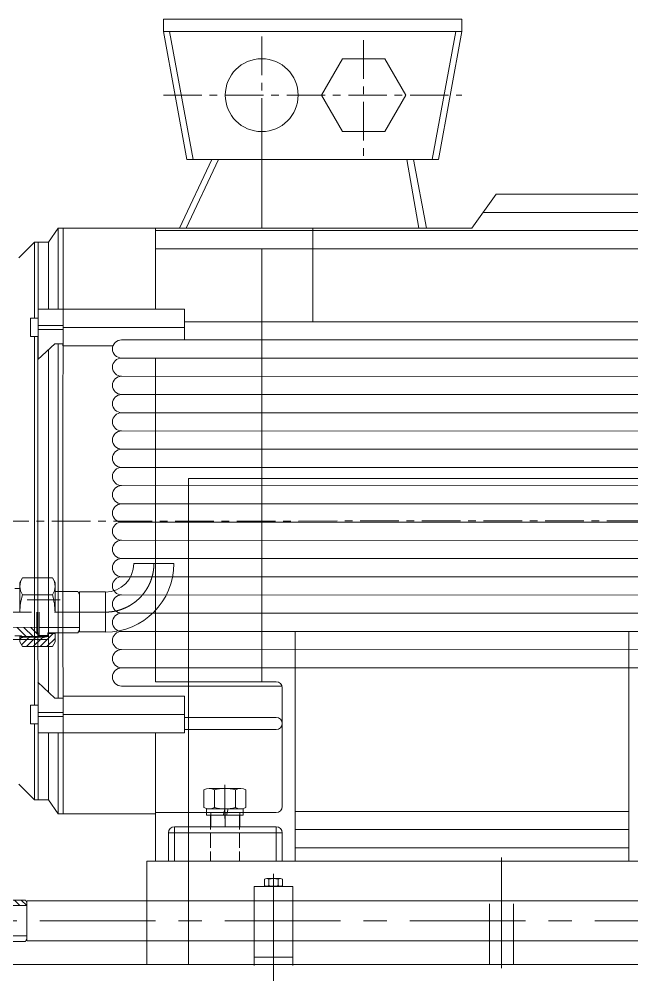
# Model space of a CAD drawing. Header units: millimetres. Extents: x 1925 to 561113, y 7411 to 433459.
# Drawn here: x 306388 to 319207, y 294431 to 314534 of the extents above; entities that cross this region are included whole.
import ezdxf

# ---------------------------------------------------------------- set-up
doc = ezdxf.new("R2010")
doc.units = ezdxf.units.MM
doc.header["$LTSCALE"] = 25.4
for name, pattern in [('ACAD_ISO02W100', [15, 12, -3]), ('ACAD_ISO04W100', [30, 24, -3, 0, -3]), ('CENTER', [50.8, 31.75, -6.35, 6.35, -6.35]), ('EB_DASH', [6, 3, -3])]:
    doc.linetypes.add(name, pattern=pattern)
for name, color, linetype, lineweight in [('CAXA0', 7, 'Continuous', 5), ('CAXA1', 5, 'CENTER', 5), ('CAXA2', 6, 'EB_DASH', 5), ('CAXA3', 7, 'Continuous', 5), ('图层1', 1, 'ACAD_ISO04W100', 5)]:
    doc.layers.add(name, color=color, linetype=linetype, lineweight=lineweight)

msp = doc.modelspace()

# ---------------------------------------------------------------- linework, layer by layer
at = {"color": 7, "lineweight": 5}
for p, q in [((309404.88, 314533.74), (315653.28, 314533.74)), ((309404.88, 314533.74), (309404.88, 314279.74)), ((315653.28, 314533.74), (315653.28, 314279.74)), ((309404.88, 314279.74), (315653.28, 314279.74)), ((309404.88, 314279.74), (309895.83, 311599.21)), ((309533.99, 314279.74), (310024.94, 311599.21)), ((315524.17, 314279.74), (315033.22, 311599.21)), ((315653.28, 314279.74), (315162.33, 311599.21)), ((311462.28, 312184.24), (311462.28, 310166)), ((310418.35, 311599.21), (309742.57, 310166)), ((310558.76, 311599.21), (309882.98, 310166)), ((309895.83, 311599.21), (315162.33, 311599.21)), ((314499.4, 311599.21), (314752.46, 310166)), ((314639.81, 311599.21), (314910.88, 310166)), ((315862.52, 310166), (316367.79, 310879.25)), ((318577.59, 310879.25), (316367.79, 310879.25)), ((318577.59, 310879.25), (322195.9, 310876.39)), ((322195.88, 310495.86), (316096.19, 310495.86)), ((307002.29, 309874.89), (307204.29, 310166)), ((307204.29, 310166), (309239.78, 310166)), ((307204.29, 310166), (307204.29, 308470.79)), ((307305.89, 310166), (307299.59, 304043.54)), ((309239.78, 308470.79), (309239.78, 310166)), ((309239.78, 310166), (315862.52, 310166)), ((322195.84, 310114.58), (309239.78, 310114.58)), ((312529.08, 310166), (312529.08, 308211.62)), ((306380.91, 309548.58), (306706.83, 309874.25)), ((306706.83, 309874.25), (307002.29, 309874.89)), ((306706.83, 309874.25), (306706.83, 308282.08)), ((306783.03, 309874.25), (306781.31, 308282.08)), ((307002.29, 309874.89), (307002.29, 308470.79)), ((322195.84, 309733.58), (309239.78, 309733.58)), ((311462.28, 309735.24), (311462.28, 300681.39)), ((307304.14, 308470.79), (306781.52, 308470.79)), ((306781.52, 308470.79), (306781.52, 307416.81)), ((309844.52, 308470.79), (307304.14, 308470.79)), ((309844.52, 307831.14), (309844.52, 308470.79)), ((306626.27, 308282.08), (306781.52, 308282.08)), ((306626.27, 308282.08), (306626.27, 308089.79)), ((322229.09, 308209.66), (309844.52, 308209.66)), ((306626.27, 307897.49), (306626.27, 308089.79)), ((307303.79, 308130.66), (306781.52, 308130.66)), ((307303.71, 308048.92), (306781.52, 308048.92)), ((309844.52, 308089.79), (307303.75, 308089.79)), ((306626.27, 307897.49), (306781.52, 307897.49)), ((306706.83, 307897.49), (306706.83, 304043.54)), ((306780.9, 307897.49), (306776.74, 304043.54)), ((309844.52, 307831.14), (308529.66, 307831.14)), ((309844.52, 307962.79), (309844.52, 307831.14)), ((322229.09, 307828.66), (309844.52, 307831.14)), ((306780.38, 307416.81), (307130.2, 307747.11)), ((307002.29, 307626.34), (307002.29, 304043.54)), ((307130.2, 307747.11), (307303.4, 307747.11)), ((307204.29, 307747.11), (307204.29, 304043.54)), ((307303.4, 307747.11), (307303.36, 307708.79)), ((307303.36, 307708.79), (308351.77, 307708.79)), ((308529.66, 307450.14), (322229.09, 307447.66)), ((309239.78, 304043.54), (309239.78, 307450.01)), ((308529.66, 307069.14), (322229.12, 307066.66)), ((322229.09, 306685.66), (308529.66, 306688.14)), ((308529.66, 306307.14), (322229.12, 306304.66)), ((322229.09, 305923.66), (308529.66, 305926.14)), ((308529.66, 305545.14), (322229.09, 305542.66)), ((322229.09, 305161.66), (308529.66, 305164.14)), ((308529.66, 304783.14), (322229.12, 304780.66)), ((322229.09, 304399.66), (308529.66, 304402.14)), ((306706.83, 300189.58), (306706.83, 304043.54)), ((306783.03, 298212.83), (306776.74, 304043.54)), ((307002.29, 300460.74), (307002.29, 304043.54)), ((307204.29, 300339.97), (307204.29, 304043.54)), ((307305.89, 297921.08), (307299.59, 304043.54)), ((307305.89, 297921.08), (307299.59, 304043.54)), ((308529.66, 304021.14), (322229.12, 304018.66)), ((309239.78, 304043.54), (309239.78, 300681.39)), ((322229.09, 303637.66), (308529.66, 303640.14)), ((308529.66, 303259.14), (322229.12, 303256.66)), ((322229.09, 302875.66), (308529.63, 302878.14)), ((308529.66, 302497.14), (322229.12, 302494.66)), ((322229.09, 302113.66), (308529.63, 302116.14)), ((308529.66, 301735.14), (322229.09, 301732.66)), ((312160.78, 301734.32), (312160.78, 296931.54)), ((319145.78, 301733.03), (319145.78, 296931.54)), ((322229.09, 301351.66), (308529.63, 301354.14)), ((308529.66, 300973.14), (322229.12, 300970.66)), ((306780.38, 300670.27), (307130.2, 300339.97)), ((306781.52, 299616.29), (306781.52, 300670.27)), ((308529.66, 300592.14), (311891.84, 300592.14)), ((311764.84, 300681.39), (309239.78, 300681.39)), ((311891.84, 299937.79), (311891.84, 300554.39)), ((307130.2, 300339.97), (307303.4, 300339.97)), ((307303.36, 300378.29), (309844.52, 300378.29)), ((309844.52, 300378.29), (309844.52, 299616.29)), ((306626.27, 300189.58), (306781.52, 300189.58)), ((306626.27, 300189.58), (306626.27, 299997.29)), ((306626.27, 299804.99), (306626.27, 299997.29)), ((307303.71, 300038.16), (306781.52, 300038.16)), ((307303.79, 299956.42), (306781.52, 299956.42)), ((309844.52, 299997.29), (307303.75, 299997.29)), ((309844.52, 299937.79), (311764.84, 299937.79)), ((311891.84, 299937.79), (311891.84, 299683.79)), ((311891.84, 299937.79), (311891.84, 299810.79)), ((306626.27, 299804.99), (306781.52, 299804.99)), ((306706.83, 298212.83), (306706.83, 299804.99)), ((306706.83, 298212.83), (306706.83, 299804.99)), ((306783.03, 298212.83), (306781.31, 299804.99)), ((307304.14, 299616.29), (306781.52, 299616.29)), ((307002.29, 298212.19), (307002.29, 299616.29)), ((307204.29, 297921.08), (307204.29, 299616.29)), ((309844.52, 299616.29), (307304.14, 299616.29)), ((309239.78, 299616.29), (309239.78, 296931.54)), ((311764.84, 299683.79), (309844.52, 299683.79)), ((311891.84, 299683.79), (311891.84, 298074.54)), ((306380.91, 298538.5), (306706.83, 298212.83)), ((306706.83, 298212.83), (307002.29, 298212.19)), ((307002.29, 298212.19), (307204.29, 297921.08)), ((309239.78, 297947.54), (311764.84, 297947.54)), ((310395.48, 297947.54), (310395.48, 297651.31)), ((311005.08, 297947.54), (311005.08, 297651.31)), ((312160.78, 297972.94), (319145.78, 297972.94)), ((307204.29, 297921.08), (309239.78, 297921.08)), ((309635.72, 297651.31), (311764.84, 297651.31)), ((309635.72, 297651.31), (309635.72, 296931.54)), ((311764.84, 297651.31), (311764.84, 296931.54)), ((312160.78, 297591.94), (319145.78, 297591.94)), ((309508.72, 297524.31), (311891.84, 297524.31)), ((309508.72, 297524.31), (309508.72, 296931.54)), ((311891.84, 297524.31), (311891.84, 296931.54)), ((312160.78, 297210.94), (319145.78, 297210.94)), ((309060.01, 296931.03), (322632.11, 296931.03)), ((309239.78, 296931.54), (312160.78, 296931.54)), ((319145.78, 296931.54), (322066.78, 296931.54))]:
    msp.add_line(p, q, dxfattribs=at)
msp.add_lwpolyline([(313155.94, 313708.24), (312716, 312946.24), (313155.94, 312184.24), (314035.82, 312184.24), (314475.76, 312946.24), (314035.82, 313708.24)], close=True, dxfattribs=at)
msp.add_circle((311462.28, 312946.24), 762, dxfattribs=at)
for centre, radius, start, end in [((308529.66, 307640.64), 190.5, 90, 270), ((308529.66, 307259.64), 190.5, 90, 270), ((308529.66, 306878.64), 190.5, 90, 270), ((308529.66, 306497.64), 190.5, 90, 270), ((308529.66, 306116.64), 190.5, 90, 270), ((308529.66, 305735.64), 190.5, 90, 270), ((308529.66, 305354.64), 190.5, 90, 270), ((308529.66, 304973.64), 190.5, 90, 270), ((308529.66, 304592.64), 190.5, 90, 270), ((308529.66, 304211.64), 190.5, 90, 270), ((308529.66, 303830.64), 190.5, 90, 270), ((308529.66, 303449.64), 190.5, 90, 270), ((308529.66, 303068.64), 190.5, 90, 270), ((308529.66, 302687.64), 190.5, 90, 270), ((308529.66, 302306.64), 190.5, 90, 270), ((308529.66, 301925.64), 190.5, 90, 270), ((308529.66, 301544.64), 190.5, 90, 270), ((308529.66, 301163.64), 190.5, 90, 270), ((308529.66, 300782.64), 190.5, 90, 270), ((311764.84, 300554.39), 127, 0, 90), ((311764.84, 299810.79), 127, 270, 90), ((311764.84, 298074.54), 127, 270, 0), ((309635.72, 297524.31), 127, 90, 180), ((311764.84, 297524.31), 127, 0, 90)]:
    msp.add_arc(centre, radius, start, end, dxfattribs=at)
at = {"layer": 'CAXA0', "color": 7, "linetype": 'Continuous', "lineweight": 5}
for p, q in [((309932.11, 294771.89), (309932.11, 304931.9)), ((322632.11, 304931.9), (309932.11, 304931.9)), ((308788, 303153.81), (309626.41, 303153.81)), ((306401.45, 302759.94), (306400.9, 302137.43)), ((306401.45, 302759.94), (306457.14, 302856.19)), ((307082.54, 302855.63), (306457.14, 302856.19)), ((307138.05, 302759.28), (307082.54, 302855.63)), ((307137.5, 302136.76), (307138.05, 302759.28)), ((306401.34, 302632.72), (306299.74, 302632.82)), ((307613.11, 302568.14), (307137.88, 302568.56)), ((307647.35, 302508.7), (307613.11, 302568.14)), ((307646.65, 301723.18), (307647.4, 302561.38)), ((307647.4, 302561.38), (308191.1, 302561.38)), ((308191.1, 302556.91), (308191.1, 301718.71)), ((307082.22, 302496.22), (306456.82, 302496.79)), ((306556.3, 302392.03), (307245.73, 302392.03)), ((306753.56, 301698.96), (306753.96, 302137.11)), ((306806.84, 301629.06), (306807.3, 302137.06)), ((306753.67, 301819.61), (305562.41, 301820.68)), ((306533.77, 301629.31), (306342.76, 301819.98)), ((306677.72, 301629.18), (306486.7, 301819.85)), ((306806.85, 301643.83), (306630.65, 301819.72)), ((307646.73, 301818.81), (306807.01, 301819.56)), ((307646.68, 301763.69), (307612.4, 301704.42)), ((305788.74, 301566.31), (306964.39, 301566.31)), ((306438.55, 301642.09), (306298.85, 301642.22)), ((306400.34, 301514.91), (306400.45, 301642.13)), ((306400.38, 301567.95), (306436.37, 301603.99)), ((306984.64, 301628.9), (306400.44, 301629.43)), ((306433.52, 301457.32), (306579.79, 301603.86)), ((306438.52, 301603.99), (306438.55, 301642.09)), ((306438.52, 301606.15), (306461.7, 301629.37)), ((306538.3, 301418.48), (306723.22, 301603.74)), ((306579.79, 301603.86), (306605.12, 301629.24)), ((306681.72, 301418.35), (306866.65, 301603.61)), ((306723.22, 301603.74), (306748.55, 301629.11)), ((306806.9, 301698.91), (306753.56, 301698.96)), ((306984.66, 301646.68), (306806.86, 301646.84)), ((306825.15, 301418.22), (307098.73, 301692.3)), ((306866.65, 301603.61), (306891.98, 301628.98)), ((306968.58, 301418.1), (307137, 301586.82)), ((306984.64, 301628.9), (306984.71, 301705.1)), ((307137.1, 301692.26), (306984.7, 301692.4)), ((307612.46, 301704.54), (306984.71, 301705.1)), ((307136.94, 301514.25), (307137.11, 301704.96)), ((307646.65, 301723.18), (308191.1, 301723.18)), ((306400.34, 301514.91), (306455.85, 301418.56)), ((307081.25, 301417.99), (306455.85, 301418.56)), ((307136.94, 301514.25), (307081.25, 301417.99)), ((310252.93, 298055.67), (310252.93, 298420.05)), ((310362.92, 298452.49), (311022.83, 298452.49)), ((310472.9, 298420.05), (310472.9, 298055.67)), ((310692.87, 297990.79), (310692.87, 298528.69)), ((310912.84, 298420.05), (310912.84, 298055.67)), ((311132.81, 298055.67), (311132.81, 298420.05)), ((311076.41, 298023.23), (310309.33, 298023.23)), ((310309.33, 297896.23), (310309.33, 298023.23)), ((310362.92, 298023.23), (311022.83, 298023.23)), ((310664.4, 297912.67), (310694.03, 298023.23)), ((310692.87, 297820.03), (310692.87, 298099.43)), ((310725.74, 297896.23), (310759.77, 298023.23)), ((311076.41, 297896.23), (311076.41, 298023.23)), ((311076.41, 297896.23), (310309.33, 297896.23)), ((310660, 297896.23), (310664.4, 297912.67)), ((309060.01, 296931.03), (309060.01, 294771.9)), ((311518.83, 296421.03), (311518.83, 296553.01)), ((311566.49, 296568.3), (311852.46, 296568.3)), ((311614.15, 296553.01), (311614.15, 296421.03)), ((311709.47, 296390.45), (311709.47, 296644.5)), ((311804.79, 296553.01), (311804.79, 296421.03)), ((311900.12, 296421.03), (311900.12, 296553.01)), ((311302.65, 296399.79), (311302.65, 294748.99)), ((311302.65, 296399.79), (312115.45, 296399.79)), ((311566.49, 296405.74), (311852.46, 296405.74)), ((312115.45, 296399.79), (312115.45, 294748.99)), ((306499.47, 296003.77), (304289.7, 296003.77)), ((306550.27, 296003.68), (305585.07, 296003.68)), ((306516.04, 296117.98), (305762.87, 296117.98)), ((306400.39, 296003.68), (306286.09, 296117.98)), ((306544.07, 296003.68), (306429.77, 296117.98)), ((306550.27, 296058.69), (306516.04, 296117.98)), ((306550.27, 296105.26), (306550.27, 295267.06)), ((324052.04, 296105.26), (306550.27, 296105.26)), ((316226.49, 296042.03), (316226.49, 294771.89)), ((316734.49, 296042.03), (316734.49, 294771.89)), ((306516.04, 295254.38), (305915.27, 295254.38)), ((306550.27, 295313.67), (306516.04, 295254.38)), ((324052.04, 295267.06), (306550.27, 295267.06)), ((311302.65, 294926.59), (312115.45, 294926.59)), ((322632.11, 294771.9), (287071.02, 294771.9)), ((306864.78, 294771.89), (322485.78, 294771.89)), ((306864.84, 294771.9), (322485.84, 294771.9))]:
    msp.add_line(p, q, dxfattribs=at)
for centre, radius, start, end in [((306719.59, 302676.25), 318.21, 145.564318, 214.332813), ((306819.77, 302676.16), 318.21, 325.564318, 34.332813), ((307590.33, 302136.36), 1189.43, 162.360611, 179.948565), ((305948.06, 302137.83), 1189.43, 359.948565, 17.536519), ((310362.92, 298249.83), 202.67, 57.132768, 122.867232), ((310692.87, 297690.49), 762, 73.221345, 106.778655), ((311022.83, 298249.83), 202.67, 57.132768, 122.867232), ((310362.92, 298225.9), 202.67, 237.132768, 302.867232), ((310692.87, 298785.23), 762, 253.221345, 286.778655), ((311022.83, 298225.9), 202.67, 237.132768, 302.867232), ((311566.49, 296486.36), 81.93, 54.42999, 125.57001), ((311709.47, 296263.5), 304.8, 71.776086, 108.223914), ((311852.46, 296486.36), 81.93, 54.42999, 125.57001), ((311566.49, 296487.67), 81.93, 234.42999, 305.57001), ((311709.47, 296710.54), 304.8, 251.776086, 288.223914), ((311852.46, 296487.67), 81.93, 234.42999, 305.57001)]:
    msp.add_arc(centre, radius, start, end, dxfattribs=at)
at = {"layer": 'CAXA1', "lineweight": 5}
for p, q in [((311462.28, 314172.27), (311462.28, 311940.28)), ((313595.88, 314096.55), (313595.88, 311593.35)), ((309404.88, 312946.24), (315653.28, 312946.24)), ((301912.46, 304042.92), (329945.44, 304043.54))]:
    msp.add_line(p, q, dxfattribs=at)
at = {"layer": 'CAXA1', "linetype": 'CENTER', "lineweight": 5, "ltscale": 3}
for p, q in [((291642.89, 302137.81), (308191.1, 302137.81)), ((316480.49, 297007.23), (316480.49, 294695.7)), ((311709.05, 296664.15), (311709.05, 294464.62)), ((299079.2, 295686.16), (324052.04, 295686.16)), ((311709.05, 294518.14), (311709.05, 294430.67))]:
    msp.add_line(p, q, dxfattribs=at)
msp.add_arc((308191.1, 303153.81), 1016, 269.999976, 0, dxfattribs=at)
at = {"layer": 'CAXA2', "color": 7, "linetype": 'ACAD_ISO02W100', "lineweight": 5}
for p, q in [((310388.07, 297896.23), (310388.07, 296931.03)), ((310388.07, 297896.23), (310388.07, 296931.03)), ((310997.67, 297896.23), (310997.67, 296931.03)), ((310997.67, 297896.23), (310997.67, 296931.03)), ((306550.27, 295368.68), (305585.07, 295368.68))]:
    msp.add_line(p, q, dxfattribs=at)
at = {"layer": 'CAXA3', "color": 7, "linetype": 'Continuous', "lineweight": 5}
for q in [(306394.95, 301604.03), (306984.64, 301628.9)]:
    msp.add_line((306870.38, 301603.6), q, dxfattribs=at)
for radius in [596.9, 1435.1]:
    msp.add_arc((308191.1, 303153.81), radius, 270, 0, dxfattribs=at)
at = {"layer": '图层1', "color": 7, "lineweight": 5}
for p, q in [((306783.03, 309874.25), (306783.03, 309874.25)), ((310700.28, 297947.54), (310700.28, 297651.31))]:
    msp.add_line(p, q, dxfattribs=at)

doc.saveas('drawing.dxf')
